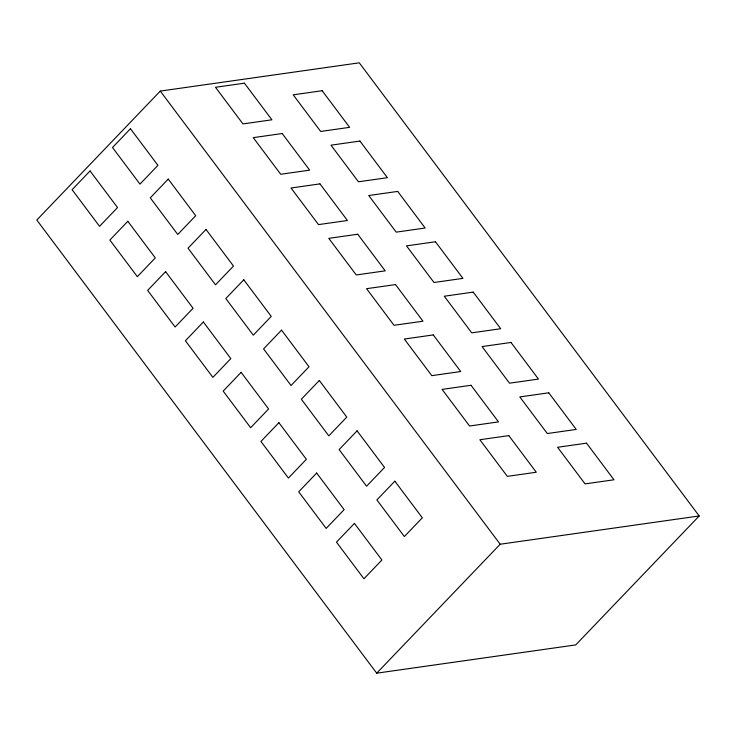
<?xml version="1.0" encoding="UTF-8"?>
<svg xmlns="http://www.w3.org/2000/svg" width="736" height="736" viewBox="0 0 736 736"><rect width="100%" height="100%" fill="white"/><g stroke="black" fill="none" stroke-linecap="round" stroke-linejoin="round"><path stroke-width="1.1" d="M160.273 91.08L36.8 220.036L376.712 673.173L575.727 644.92L699.2 515.964L359.288 62.827L160.273 91.08L500.186 544.226L699.2 515.964M376.712 673.173L500.186 544.226M90.059 170.945L72.1 189.695L99.562 226.32L117.53 207.561L90.059 170.945M130.465 128.736L112.507 147.494L139.978 184.11L157.936 165.352L130.465 128.736M127.825 221.288L109.866 240.046L137.338 276.662L155.296 257.904L127.825 221.288M168.24 179.087L150.273 197.846L177.744 234.462L195.702 215.703L168.24 179.087M165.6 271.639L147.632 290.398L175.104 327.014L193.062 308.255L165.6 271.639M206.006 229.439L188.048 248.198L215.51 284.814L233.478 266.055L206.006 229.439M203.366 321.991L185.408 340.75L212.87 377.366L230.828 358.607L203.366 321.991M243.772 279.79L225.814 298.54L253.285 335.156L271.244 316.406L243.772 279.79M241.132 372.342L223.174 391.092L250.645 427.708L268.603 408.958L241.132 372.342M281.538 330.133L263.58 348.892L291.051 385.508L309.01 366.749L281.538 330.133M278.898 422.685L260.94 441.444L288.411 478.06L306.369 459.301L278.898 422.685M319.314 380.484L301.346 399.243L328.817 435.859L346.776 417.1L319.314 380.484M316.673 473.036L298.706 491.795L326.177 528.411L344.135 509.652L316.673 473.036M357.08 430.836L339.121 449.586L366.583 486.211L384.551 467.452L357.08 430.836M354.439 523.388L336.481 542.138L363.943 578.763L381.901 560.004L354.439 523.388M394.846 481.178L376.887 499.937L404.358 536.553L422.317 517.804L394.846 481.178M244.435 83.186L215.492 87.29L242.954 123.906L271.906 119.802L244.435 83.186M322.156 90.721L293.204 94.824L320.675 131.45L349.618 127.337L322.156 90.721M282.201 133.529L253.258 137.641L280.72 174.257L309.672 170.145L282.201 133.529M359.922 141.064L330.979 145.176L358.441 181.792L387.394 177.689L359.922 141.064M319.967 183.88L291.024 187.993L318.495 224.609L347.438 220.496L319.967 183.88M397.688 191.415L368.745 195.528L396.216 232.144L425.16 228.031L397.688 191.415M357.742 234.232L328.79 238.344L356.261 274.96L385.204 270.848L357.742 234.232M435.464 241.767L406.511 245.879L433.982 282.495L462.926 278.383L435.464 241.767M395.508 284.584L366.565 288.687L394.027 325.303L422.979 321.2L395.508 284.584M473.23 292.118L444.277 296.222L471.748 332.847L500.692 328.734L473.23 292.118M433.274 334.926L404.331 339.038L431.793 375.654L460.745 371.542L433.274 334.926M510.996 342.461L482.052 346.573L509.514 383.189L538.467 379.086L510.996 342.461M471.04 385.278L442.097 389.39L469.568 426.006L498.511 421.894L471.04 385.278M548.762 392.812L519.818 396.925L547.29 433.541L576.233 429.428L548.762 392.812M508.815 435.629L479.863 439.732L507.334 476.358L536.277 472.245L508.815 435.629M586.537 443.164L557.584 447.276L585.056 483.892L613.999 479.78L586.537 443.164"/></g></svg>
